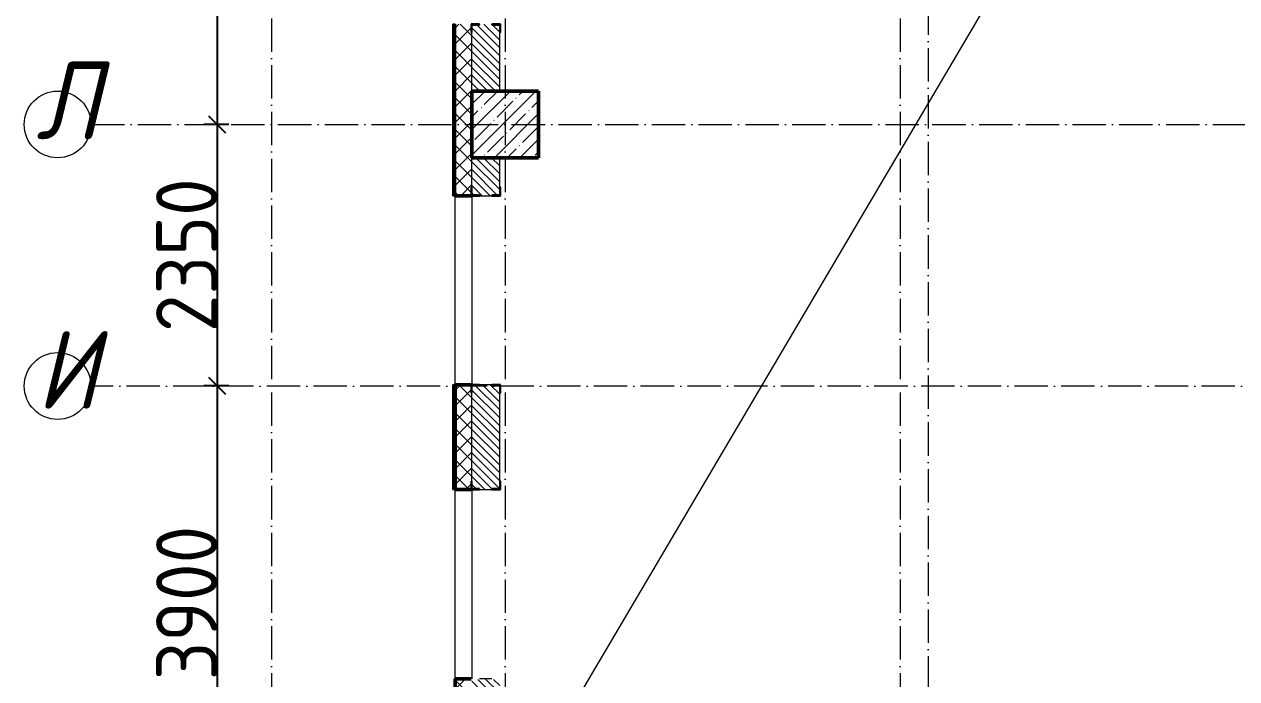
# Model space of a CAD drawing. Header units: millimetres. Extents: x -12989 to 629078, y -109036 to 555275.
# Drawn here: x 590237 to 601135, y -76815 to -70935 of the extents above; entities that cross this region are included whole.
import ezdxf

# ---------------------------------------------------------------- set-up
doc = ezdxf.new("R2010")
doc.units = ezdxf.units.MM
doc.linetypes.add('50_200_ШТРИХ_1Т_ш5_п1_п1_', pattern=[700, 500, -100, 0, -100])
for name, color, linetype, lineweight in [('A-____-____-DIMS', 7, 'Continuous', 9), ('A-DETL-____-OTLN-4', 7, 'Continuous', 18), ('A-GENM-____-MCUT', 7, 'Continuous', 25), ('A-GENM-____-OTLN-1', 7, 'Continuous', 25), ('A-WALL-____-MCUT-2', 7, 'Continuous', 50), ('A-WALL-____-MCUT-3', 7, 'Continuous', 9), ('A-WALL-____-OTLN', 7, 'Continuous', 9), ('A-WALL-____-PATT-1', 7, 'Continuous', 9), ('A-WALL-FNSH-MCUT-1', 7, 'Continuous', 9), ('S-COLS-____-MCUT', 7, 'Continuous', 50), ('S-COLS-____-OTLN', 7, 'Continuous', 9), ('S-GRID-____-IDEN', 7, 'Continuous', 9), ('S-GRID-____-OTLN-1', 7, '50_200_ШТРИХ_1Т_ш5_п1_п1_', 9)]:
    doc.layers.add(name, color=color, linetype=linetype, lineweight=lineweight)
doc.styles.add('ISOCPEUR_I', font='isocpeui.ttf', dxfattribs={"width": 0.9, "height": 2.5})
doc.styles.add('ISOCPEUR_I_9', font='isocpeui.ttf', dxfattribs={"width": 0.9, "height": 250})
doc.styles.add('СПДС', font='isocpeur.ttf', dxfattribs={"width": 0.9})
doc.dimstyles.new('ISO-2_5_0_9К_БОЛЬШОЙ_ОСИ', dxfattribs={"dimscale": 304.8, "dimtxt": 248.995294, "dimasz": 0.492126, "dimexe": 0.393701, "dimexo": 0, "dimgap": 0, "dimtad": 1, "dimdec": 0, "dimzin": 0, "dimdsep": 46, "dimtxsty": 'ISOCPEUR_I_9', "dimblk1": 'OBLIQUE', "dimblk2": 'OBLIQUE', "dimsah": 1, "dimcen": 0.09, "dimdle": 0.393701, "dimazin": 0, "dimtfac": 1, "dimtdec": 4, "dimtix": 1, "dimtmove": 0, "dimatfit": 3, "dimfxl": 1, "dimtvp": 1, "dimtolj": 1, "dimtzin": 0, "dimarcsym": 2})
pattern_1 = [(135, (523510.01, -90515.614), (-35.35534, -35.35534), [])]

# ---------------------------------------------------------------- blocks, each defined once
blk = doc.blocks.new('BSC_Колонна _Прямоугольная - 600х600-V17-АР1_План отверстий 3 этажа в осях 1-64_А-ГГ')
at = {"layer": 'S-COLS-____-OTLN'}
h = blk.add_hatch(dxfattribs=at)
h.set_pattern_fill('FP_53', color=256, style=0, pattern_type=2)
h.set_pattern_definition([(45, (-71050, -18681.04), (-114.04925, 114.04925), []), (45, (-70935.95, -18681.04), (-114.04925, 114.04925), [201.613, -40.323, 3.353, -36.97])])
h.paths.add_polyline_path([(-300, -300), (300, -300), (300, 300), (-300, 300)], flags=0)
at = {"layer": 'S-COLS-____-MCUT'}
for p, q in [((300, 300), (-300, 300)), ((-300, 300), (-300, -300)), ((300, -300), (300, 300)), ((-300, -300), (300, -300))]:
    blk.add_line(p, q, dxfattribs=at)
blk = doc.blocks.new('Фахверк_СКБ_Уголок - 250_3380-27498580-АР1_План отверстий 3 этажа в осях 1-64_А-ГГ')
at = {"layer": 'A-GENM-____-MCUT'}
for p, q in [((200, 181), (125, 181)), ((125, 181), (125, 106)), ((131, 106), (131, 175)), ((131, 175), (200, 175)), ((200, 175), (200, 181)), ((125, 106), (131, 106)), ((131, -6), (125, -6)), ((125, -6), (125, -81)), ((125, -81), (200, -81)), ((131, -75), (131, -6)), ((200, -75), (131, -75)), ((200, -81), (200, -75))]:
    blk.add_line(p, q, dxfattribs=at)
blk = doc.blocks.new('Ось сетки - Круг_Ø6_00__ISO-2_5_0_9K_-25732049-АР1_План отверстий 3 этажа в осях 1-64_А-ГГ')
at = {"layer": 'S-GRID-____-IDEN'}
blk.add_circle((0, 0), 3, dxfattribs=at)
blk = doc.blocks.new('_Oblique')
at = {"color": 0, "linetype": 'ByBlock', "lineweight": -2}
blk.add_line((-0.5, -0.5), (0.5, 0.5), dxfattribs=at)
blk = doc.blocks.new('*D2999')
at = {"layer": 'A-____-____-DIMS', "color": 0, "lineweight": -2, "transparency": 16777216}
for p, q in [((352231, -62062), (352231, -68302)), ((352337, -62182), (352111, -62182)), ((352337, -68182), (352111, -68182))]:
    blk.add_line(p, q, dxfattribs=at)
at = {"layer": 'Defpoints', "color": 0, "transparency": 16777216}
for p in [(352337, -62182), (352231, -68182), (352337, -68182)]:
    blk.add_point(p, dxfattribs=at)
at = {"layer": 'A-____-____-DIMS', "color": 0, "lineweight": -2, "transparency": 16777216, "xscale": 150, "yscale": 150, "zscale": 150}
for p, rotation in [((352231, -62182), 90), ((352231, -68182), 270)]:
    blk.add_blockref('_Oblique', p, dxfattribs=dict(at, rotation=rotation))
at = {"layer": 'A-____-____-DIMS', "color": 0, "transparency": 16777216, "insert": (351957, -65182), "char_height": 548.6, "attachment_point": 5, "rotation": 90, "style": 'СПДС'}
blk.add_mtext('\\A1;6000', dxfattribs=at)
blk = doc.blocks.new('*D3000')
at = {"layer": 'A-____-____-DIMS', "color": 0, "lineweight": -2, "transparency": 16777216}
for p, q in [((352231, -68062), (352231, -70652)), ((352337, -68182), (352111, -68182)), ((352337, -70532), (352111, -70532))]:
    blk.add_line(p, q, dxfattribs=at)
at = {"layer": 'Defpoints', "color": 0, "transparency": 16777216}
for p in [(352337, -68182), (352231, -70532), (352337, -70532)]:
    blk.add_point(p, dxfattribs=at)
at = {"layer": 'A-____-____-DIMS', "color": 0, "lineweight": -2, "transparency": 16777216, "xscale": 150, "yscale": 150, "zscale": 150}
for p, rotation in [((352231, -68182), 90), ((352231, -70532), 270)]:
    blk.add_blockref('_Oblique', p, dxfattribs=dict(at, rotation=rotation))
at = {"layer": 'A-____-____-DIMS', "color": 0, "transparency": 16777216, "insert": (351957, -69357), "char_height": 548.6, "attachment_point": 5, "rotation": 90, "style": 'СПДС'}
blk.add_mtext('\\A1;2350', dxfattribs=at)
blk = doc.blocks.new('*D3001')
at = {"layer": 'A-____-____-DIMS', "color": 0, "lineweight": -2, "transparency": 16777216}
for p, q in [((352231, -70412), (352231, -74552)), ((352337, -70532), (352111, -70532)), ((352337, -74432), (352111, -74432))]:
    blk.add_line(p, q, dxfattribs=at)
at = {"layer": 'Defpoints', "color": 0, "transparency": 16777216}
for p in [(352337, -70532), (352231, -74432), (352337, -74432)]:
    blk.add_point(p, dxfattribs=at)
at = {"layer": 'A-____-____-DIMS', "color": 0, "lineweight": -2, "transparency": 16777216, "xscale": 150, "yscale": 150, "zscale": 150}
for p, rotation in [((352231, -70532), 90), ((352231, -74432), 270)]:
    blk.add_blockref('_Oblique', p, dxfattribs=dict(at, rotation=rotation))
at = {"layer": 'A-____-____-DIMS', "color": 0, "transparency": 16777216, "insert": (351957, -72482), "char_height": 548.6, "attachment_point": 5, "rotation": 90, "style": 'СПДС'}
blk.add_mtext('\\A1;3900', dxfattribs=at)
blk = doc.blocks.new('3эт')
at = {"layer": 'S-GRID-____-OTLN-1', "color": 251, "ltscale": 0.6, "true_color": 0x636466}
for p, q in [((352720.7, -36982.5), (352720.7, -91346.1)), ((354820.7, -36982.5), (354820.7, -91173.5)), ((358370.7, -36982.5), (358370.7, -75532.4)), ((358620.7, -37250.7), (358620.7, -75532.4)), ((351097.5, -68182.4), (374089.5, -68182.4)), ((387845.1, -70532.4), (351097.5, -70532.4))]:
    blk.add_line(p, q, dxfattribs=at)
at = {"layer": 'S-GRID-____-IDEN', "char_height": 700, "width": 223.671, "attachment_point": 1, "style": 'ISOCPEUR_I'}
for s, insert in [('\\fISOCPEUR|b0|i1|c204|p34|;\\W.9;Л', (350602.3, -67614.8)), ('\\fISOCPEUR|b0|i1|c204|p34|;\\W.9;И', (350607.4, -70035.4))]:
    blk.add_mtext(s, dxfattribs=dict(at, insert=insert))
at = {"layer": 'A-____-____-DIMS'}
for base, p1, p2, override, picture, middle in [((352231.1, -68182.4), (352337.1, -62182.4), (352337.1, -68182.4), {"dimtxt": 1.8, "dimpost": '<>', "dimtxsty": 'СПДС', "dimfxl": 6000}, '*D2999', (351956.7, -65182.4)), ((352231.1, -70532.4), (352337.1, -68182.4), (352337.1, -70532.4), {"dimtxt": 1.8, "dimpost": '<>', "dimtxsty": 'СПДС', "dimfxl": 2350}, '*D3000', (351956.7, -69357.4)), ((352231.1, -74432.4), (352337.1, -70532.4), (352337.1, -74432.4), {"dimtxt": 1.8, "dimpost": '<>', "dimtxsty": 'СПДС', "dimfxl": 3900}, '*D3001', (351956.7, -72482.4))]:
    dim = blk.add_linear_dim(base=base, p1=p1, p2=p2, angle=90, dimstyle='ISO-2_5_0_9К_БОЛЬШОЙ_ОСИ', override=override, dxfattribs=at)
    dim.commit()
    dim.dimension.update_dxf_attribs({"geometry": picture, "text_midpoint": middle})

msp = doc.modelspace()

# ---------------------------------------------------------------- hatches: boundary and pattern name
at = {"layer": 'A-WALL-____-PATT-1'}
h = msp.add_hatch(dxfattribs=at)
h.set_pattern_fill('FP_1', color=256, style=0, pattern_type=2)
h.set_pattern_definition([(45, (523510.01, -90515.61), (-70.71068, 70.71068), []), (135, (523510.01, -90515.61), (-70.71068, -70.71068), [])])
h.paths.add_polyline_path([(594110.0077, -78184.5723), (594260.0077, -78184.5723), (594260.0077, -76889.5723), (594254.0077, -76889.5723), (594254.0077, -76814.5723), (594110.0077, -76814.5723)], flags=0)
h.paths.add_polyline_path([(594194.9023, -75114.5723), (594254.0077, -75114.5723), (594254.0077, -75039.5723), (594260.0077, -75039.5723), (594260.0077, -74249.5723), (594254.0077, -74249.5723), (594254.0077, -74174.5723), (594110.0077, -74174.5723), (594110.0077, -75114.5723)], flags=0)
h.paths.add_polyline_path([(594194.9023, -72474.5723), (594254.0077, -72474.5723), (594254.0077, -72399.5723), (594260.0077, -72399.5723), (594260.0077, -71009.5723), (594254.0077, -71009.5723), (594254.0077, -70934.5723), (594110.0077, -70934.5723), (594110.0077, -72474.5723)], flags=0)
h.paths.add_polyline_path([(594194.9023, -69234.5723), (594254.0077, -69234.5723), (594254.0077, -69159.5723), (594260.0077, -69159.5723), (594260.0077, -68369.5723), (594254.0077, -68369.5723), (594254.0077, -68294.5723), (594110.0077, -68294.5723), (594110.0077, -69234.5723)], flags=0)
h.paths.add_polyline_path([(594194.9023, -66594.5723), (594254.0077, -66594.5723), (594254.0077, -66519.5723), (594260.0077, -66519.5723), (594260.0077, -65129.5723), (594254.0077, -65129.5723), (594254.0077, -65054.5723), (594110.0077, -65054.5723), (594110.0077, -66594.5723)], flags=0)
h.paths.add_polyline_path([(594110.0077, -63354.5723), (594254.0077, -63354.5723), (594254.0077, -63279.5723), (594260.0077, -63279.5723), (594260.0077, -62489.5723), (594254.0077, -62489.5723), (594254.0077, -62414.5723), (594110.0077, -62414.5723)], flags=0)
h.paths.add_polyline_path([(594110.0077, -60714.5723), (594254.0077, -60714.5723), (594254.0077, -60639.5723), (594260.0077, -60639.5723), (594260.0077, -59249.5723), (594254.0077, -59249.5723), (594254.0077, -59174.5723), (594110.0077, -59174.5723)], flags=0)
h.paths.add_polyline_path([(594110.0077, -57474.5723), (594254.0077, -57474.5723), (594254.0077, -57399.5723), (594260.0077, -57399.5723), (594260.0077, -56609.5723), (594254.0077, -56609.5723), (594254.0077, -56534.5723), (594110.0077, -56534.5723)], flags=0)
h.paths.add_polyline_path([(594254.0077, -54834.5723), (594254.0077, -54759.5723), (594260.0077, -54759.5723), (594260.0077, -53369.5723), (594254.0077, -53369.5723), (594254.0077, -53294.5723), (594110.0077, -53294.5723), (594110.0077, -54834.5723), (594194.9023, -54834.5723)], flags=0)
h.paths.add_polyline_path([(594254.0077, -51594.5723), (594254.0077, -51519.5723), (594260.0077, -51519.5723), (594260.0077, -50729.5723), (594254.0077, -50729.5723), (594254.0077, -50654.5723), (594110.0077, -50654.5723), (594110.0077, -51594.5723), (594194.9023, -51594.5723)], flags=0)
h.paths.add_polyline_path([(594254.0077, -48954.5723), (594254.0077, -48879.5723), (594260.0077, -48879.5723), (594260.0077, -47584.5723), (594110.0077, -47584.5723), (594110.0077, -48954.5723), (594194.9023, -48954.5723)], flags=0)
h = msp.add_hatch(dxfattribs=at)
h.set_pattern_fill('FP_6', color=256, style=0, pattern_type=2)
h.set_pattern_definition(pattern_1)
h.paths.add_polyline_path([(594329.0077, -71534.5723), (594510.0077, -71534.5723), (594510.0077, -70940.5723), (594441.0077, -70940.5723), (594441.0077, -70934.5723), (594329.0077, -70934.5723), (594329.0077, -70940.5723), (594260.0077, -70940.5723), (594260.0077, -71534.5723)], flags=0)
h.paths.add_polyline_path([(594441.0077, -69234.5723), (594441.0077, -69228.5723), (594510.0077, -69228.5723), (594510.0077, -68300.5723), (594441.0077, -68300.5723), (594441.0077, -68294.5723), (594329.0077, -68294.5723), (594329.0077, -68300.5723), (594260.0077, -68300.5723), (594260.0077, -69228.5723), (594329.0077, -69228.5723), (594329.0077, -69234.5723)], flags=0)
h.paths.add_polyline_path([(594441.0077, -66594.5723), (594441.0077, -66588.5723), (594510.0077, -66588.5723), (594510.0077, -66134.5723), (594260.0077, -66134.5723), (594260.0077, -66588.5723), (594329.0077, -66588.5723), (594329.0077, -66594.5723)], flags=0)
h = msp.add_hatch(dxfattribs=at)
h.set_pattern_fill('FP_6', color=256, style=0, pattern_type=2)
h.set_pattern_definition(pattern_1)
h.paths.add_polyline_path([(594441.0077, -77584.5723), (594510.0077, -77584.5723), (594510.0077, -76820.5723), (594441.0077, -76820.5723), (594441.0077, -76814.5723), (594329.0077, -76814.5723), (594329.0077, -76820.5723), (594260.0077, -76820.5723), (594260.0077, -77584.5723), (594329.0077, -77584.5723)], flags=0)
h.paths.add_polyline_path([(594329.0077, -75114.5723), (594441.0077, -75114.5723), (594441.0077, -75108.5723), (594510.0077, -75108.5723), (594510.0077, -74180.5723), (594441.0077, -74180.5723), (594441.0077, -74174.5723), (594329.0077, -74174.5723), (594329.0077, -74180.5723), (594260.0077, -74180.5723), (594260.0077, -75108.5723), (594329.0077, -75108.5723)], flags=0)
h.paths.add_polyline_path([(594329.0077, -72474.5723), (594441.0077, -72474.5723), (594441.0077, -72468.5723), (594510.0077, -72468.5723), (594510.0077, -72134.5723), (594260.0077, -72134.5723), (594260.0077, -72468.5723), (594329.0077, -72468.5723)], flags=0)

# ---------------------------------------------------------------- linework, layer by layer
at = {"layer": 'A-DETL-____-OTLN-4'}
msp.add_line((594860.0077, -77584.5723), (612260.0077, -48084.5723), dxfattribs=at)
at = {"layer": 'A-WALL-____-MCUT-2'}
for p, q in [((594098.0077, -70934.5723), (594098.0077, -72474.5723)), ((594103.0077, -70934.5723), (594103.0077, -72474.5723)), ((594110.0077, -72474.5723), (594254.0077, -72474.5723)), ((594098.0077, -74174.5723), (594098.0077, -75114.5723)), ((594103.0077, -74174.5723), (594103.0077, -75114.5723)), ((594110.0077, -74174.5723), (594110.0077, -75114.5723)), ((594254.0077, -74174.5723), (594110.0077, -74174.5723)), ((594110.0077, -75114.5723), (594254.0077, -75114.5723)), ((594110.0077, -76814.5723), (594110.0077, -78334.5723)), ((594254.0077, -76814.5723), (594110.0077, -76814.5723))]:
    msp.add_line(p, q, dxfattribs=at)
at = {"layer": 'A-WALL-____-MCUT-3'}
for p, q in [((594260.0077, -71534.5723), (594260.0077, -71009.5723)), ((594510.0077, -71534.5723), (594510.0077, -71009.5723)), ((594260.0077, -72399.5723), (594260.0077, -72134.5723)), ((594510.0077, -72399.5723), (594510.0077, -72134.5723)), ((594329.0077, -72474.5723), (594441.0077, -72474.5723)), ((594441.0077, -74174.5723), (594329.0077, -74174.5723)), ((594260.0077, -75039.5723), (594260.0077, -74249.5723)), ((594510.0077, -75039.5723), (594510.0077, -74249.5723)), ((594329.0077, -75114.5723), (594441.0077, -75114.5723)), ((594441.0077, -76814.5723), (594329.0077, -76814.5723))]:
    msp.add_line(p, q, dxfattribs=at)
at = {"layer": 'A-WALL-____-OTLN'}
for p, q in [((594110.0077, -74174.5723), (594110.0077, -72474.5723)), ((594260.0077, -72474.5723), (594260.0077, -74174.5723)), ((594110.0077, -76814.5723), (594110.0077, -75114.5723)), ((594260.0077, -75114.5723), (594260.0077, -76814.5723))]:
    msp.add_line(p, q, dxfattribs=at)
at = {"layer": 'A-WALL-FNSH-MCUT-1'}
for p, q in [((594110.0077, -70934.5723), (594090.0077, -70934.5723)), ((594090.0077, -70934.5723), (594090.0077, -72474.5723)), ((594110.0077, -72474.5723), (594110.0077, -70934.5723)), ((594090.0077, -72474.5723), (594110.0077, -72474.5723)), ((594110.0077, -74174.5723), (594090.0077, -74174.5723)), ((594090.0077, -74174.5723), (594090.0077, -75114.5723)), ((594090.0077, -75114.5723), (594110.0077, -75114.5723))]:
    msp.add_line(p, q, dxfattribs=at)

# ---------------------------------------------------------------- block references
msp.add_blockref('3эт', (239739.3002, -3652.1582))
at = {"layer": 'A-GENM-____-OTLN-1'}
for p, rotation in [((594335.0077, -70809.5723), 269.9999999999999), ((594435.0077, -72599.5723), 89.99999999999991), ((594335.0077, -74049.5723), 269.9999999999999), ((594435.0077, -75239.5723), 89.99999999999991)]:
    msp.add_blockref('Фахверк_СКБ_Уголок - 250_3380-27498580-АР1_План отверстий 3 этажа в осях 1-64_А-ГГ', p, dxfattribs=dict(at, rotation=rotation))
at = {"layer": 'S-COLS-____-OTLN'}
msp.add_blockref('BSC_Колонна _Прямоугольная - 600х600-V17-АР1_План отверстий 3 этажа в осях 1-64_А-ГГ', (594560.0077, -71834.5723), dxfattribs=at)
at = {"layer": 'S-GRID-____-IDEN', "xscale": 99.99999999999993, "yscale": 99.99999999999993, "zscale": 99.99999999999993}
for p, rotation in [((590536.7781, -71834.5723), 269.9999999999995), ((590536.7781, -74184.5723), 89.99999999999982)]:
    msp.add_blockref('Ось сетки - Круг_Ø6_00__ISO-2_5_0_9K_-25732049-АР1_План отверстий 3 этажа в осях 1-64_А-ГГ', p, dxfattribs=dict(at, rotation=rotation))

doc.saveas('drawing.dxf')
